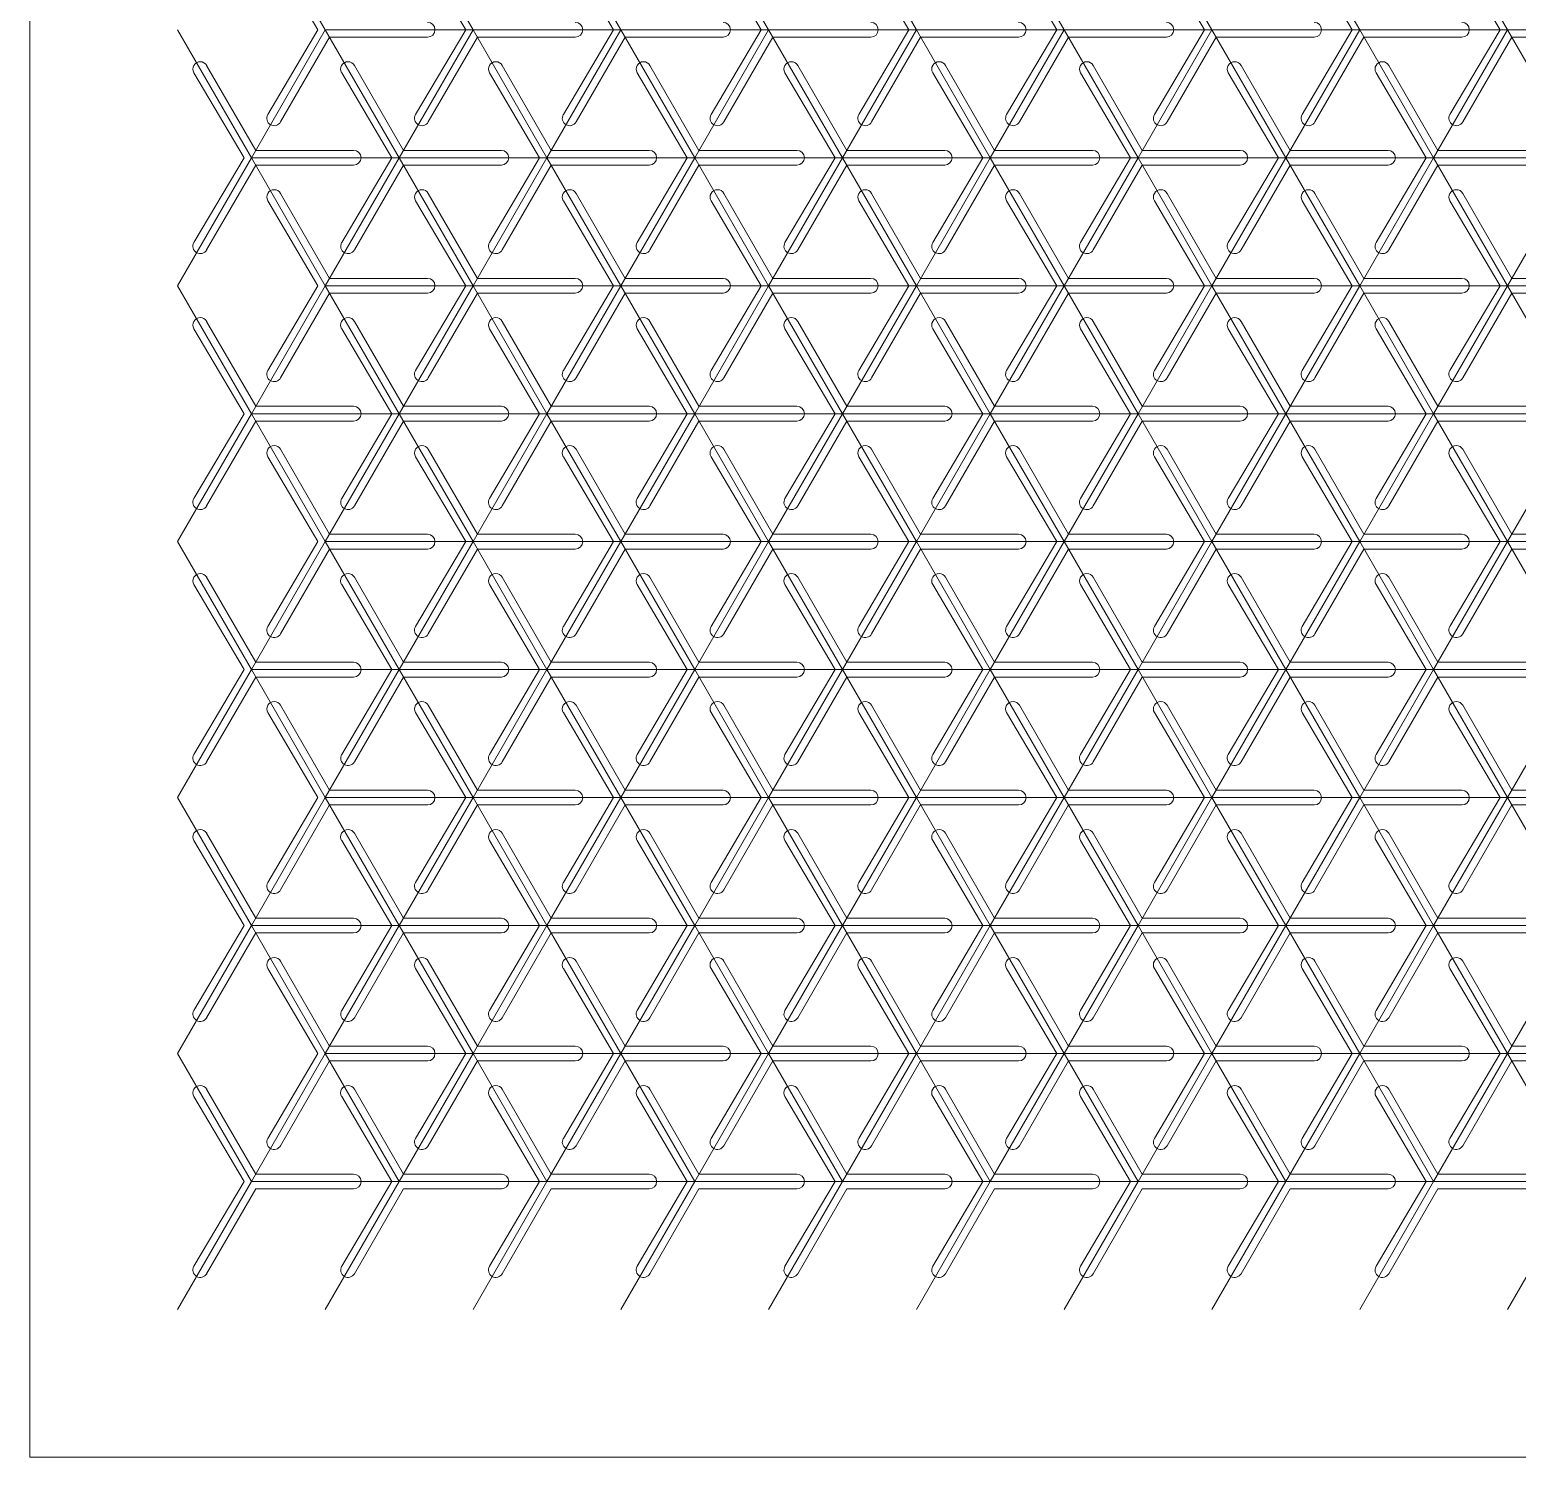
# Model space of a CAD drawing. Header units: metres. Extents: x 0 to 205, y 0 to 185.
# Drawn here: x 0 to 100.7, y 0 to 96.6 of the extents above; entities that cross this region are included whole.
import ezdxf

# ---------------------------------------------------------------- set-up
doc = ezdxf.new("R2010")
doc.units = ezdxf.units.M
doc.layers.add('TOP', color=1, linetype='Continuous', lineweight=0)

msp = doc.modelspace()

# ---------------------------------------------------------------- linework, layer by layer
at = {"layer": 'TOP'}
for p, q in [((0, 0), (0, 184.54)), ((20, 96.6), (15, 105.26)), ((30, 96.6), (25, 105.26)), ((40, 96.6), (35, 105.26)), ((50, 96.6), (45, 105.26)), ((60, 96.6), (55, 105.26)), ((70, 96.6), (65, 105.26)), ((80, 96.6), (75, 105.26)), ((90, 96.6), (85, 105.26)), ((100, 96.6), (95, 105.26)), ((16.11, 102.35), (19.5, 96.6)), ((26.11, 102.35), (29.5, 96.6)), ((36.11, 102.35), (39.5, 96.6)), ((46.11, 102.35), (49.5, 96.6)), ((56.11, 102.35), (59.5, 96.6)), ((66.11, 102.35), (69.5, 96.6)), ((76.11, 102.35), (79.5, 96.6)), ((86.11, 102.35), (89.5, 96.6)), ((96.11, 102.35), (99.5, 96.6)), ((15, 87.94), (10, 96.6)), ((20, 96.6), (15, 87.94)), ((19.5, 96.6), (16.11, 90.86)), ((16.97, 90.36), (20.29, 96.1)), ((25, 87.94), (20, 96.6)), ((20, 96.6), (30, 96.6)), ((20.29, 96.1), (26.92, 96.1)), ((30, 96.6), (25, 87.94)), ((29.5, 96.6), (26.11, 90.86)), ((26.97, 90.36), (30.29, 96.1)), ((35, 87.94), (30, 96.6)), ((30, 96.6), (40, 96.6)), ((30.29, 96.1), (36.92, 96.1)), ((40, 96.6), (35, 87.94)), ((39.5, 96.6), (36.11, 90.86)), ((36.97, 90.36), (40.29, 96.1)), ((45, 87.94), (40, 96.6)), ((40, 96.6), (50, 96.6)), ((40.29, 96.1), (46.92, 96.1)), ((50, 96.6), (45, 87.94)), ((49.5, 96.6), (46.11, 90.86)), ((46.97, 90.36), (50.29, 96.1)), ((55, 87.94), (50, 96.6)), ((50, 96.6), (60, 96.6)), ((50.29, 96.1), (56.92, 96.1)), ((60, 96.6), (55, 87.94)), ((59.5, 96.6), (56.11, 90.86)), ((56.97, 90.36), (60.29, 96.1)), ((65, 87.94), (60, 96.6)), ((60, 96.6), (70, 96.6)), ((60.29, 96.1), (66.92, 96.1)), ((70, 96.6), (65, 87.94)), ((69.5, 96.6), (66.11, 90.86)), ((66.97, 90.36), (70.29, 96.1)), ((75, 87.94), (70, 96.6)), ((70, 96.6), (80, 96.6)), ((70.29, 96.1), (76.92, 96.1)), ((80, 96.6), (75, 87.94)), ((79.5, 96.6), (76.11, 90.86)), ((76.97, 90.36), (80.29, 96.1)), ((85, 87.94), (80, 96.6)), ((80, 96.6), (90, 96.6)), ((80.29, 96.1), (86.92, 96.1)), ((90, 96.6), (85, 87.94)), ((89.5, 96.6), (86.11, 90.86)), ((86.97, 90.36), (90.29, 96.1)), ((95, 87.94), (90, 96.6)), ((90, 96.6), (100, 96.6)), ((90.29, 96.1), (96.92, 96.1)), ((100, 96.6), (95, 87.94)), ((99.5, 96.6), (96.11, 90.86)), ((96.97, 90.36), (100.29, 96.1)), ((105, 87.94), (100, 96.6)), ((100, 96.6), (110, 96.6)), ((100.29, 96.1), (106.92, 96.1)), ((11.11, 93.69), (14.5, 87.94)), ((15.29, 88.44), (11.97, 94.19)), ((21.11, 93.69), (24.5, 87.94)), ((25.29, 88.44), (21.97, 94.19)), ((31.11, 93.69), (34.5, 87.94)), ((35.29, 88.44), (31.97, 94.19)), ((41.11, 93.69), (44.5, 87.94)), ((45.29, 88.44), (41.97, 94.19)), ((51.11, 93.69), (54.5, 87.94)), ((55.29, 88.44), (51.97, 94.19)), ((61.11, 93.69), (64.5, 87.94)), ((65.29, 88.44), (61.97, 94.19)), ((71.11, 93.69), (74.5, 87.94)), ((75.29, 88.44), (71.97, 94.19)), ((81.11, 93.69), (84.5, 87.94)), ((85.29, 88.44), (81.97, 94.19)), ((91.11, 93.69), (94.5, 87.94)), ((95.29, 88.44), (91.97, 94.19)), ((15, 87.94), (10, 79.28)), ((14.5, 87.94), (11.11, 82.2)), ((20, 79.28), (15, 87.94)), ((15, 87.94), (25, 87.94)), ((21.92, 88.44), (15.29, 88.44)), ((25, 87.94), (20, 79.28)), ((24.5, 87.94), (21.11, 82.2)), ((30, 79.28), (25, 87.94)), ((25, 87.94), (35, 87.94)), ((31.92, 88.44), (25.29, 88.44)), ((35, 87.94), (30, 79.28)), ((34.5, 87.94), (31.11, 82.2)), ((40, 79.28), (35, 87.94)), ((35, 87.94), (45, 87.94)), ((41.92, 88.44), (35.29, 88.44)), ((45, 87.94), (40, 79.28)), ((44.5, 87.94), (41.11, 82.2)), ((50, 79.28), (45, 87.94)), ((45, 87.94), (55, 87.94)), ((51.92, 88.44), (45.29, 88.44)), ((55, 87.94), (50, 79.28)), ((54.5, 87.94), (51.11, 82.2)), ((60, 79.28), (55, 87.94)), ((55, 87.94), (65, 87.94)), ((61.92, 88.44), (55.29, 88.44)), ((65, 87.94), (60, 79.28)), ((64.5, 87.94), (61.11, 82.2)), ((70, 79.28), (65, 87.94)), ((65, 87.94), (75, 87.94)), ((71.92, 88.44), (65.29, 88.44)), ((75, 87.94), (70, 79.28)), ((74.5, 87.94), (71.11, 82.2)), ((80, 79.28), (75, 87.94)), ((75, 87.94), (85, 87.94)), ((81.92, 88.44), (75.29, 88.44)), ((85, 87.94), (80, 79.28)), ((84.5, 87.94), (81.11, 82.2)), ((90, 79.28), (85, 87.94)), ((85, 87.94), (95, 87.94)), ((91.92, 88.44), (85.29, 88.44)), ((95, 87.94), (90, 79.28)), ((94.5, 87.94), (91.11, 82.2)), ((100, 79.28), (95, 87.94)), ((95, 87.94), (105, 87.94)), ((101.92, 88.44), (95.29, 88.44)), ((105, 87.94), (100, 79.28)), ((11.97, 81.7), (15.29, 87.44)), ((15.29, 87.44), (21.92, 87.44)), ((21.97, 81.7), (25.29, 87.44)), ((25.29, 87.44), (31.92, 87.44)), ((31.97, 81.7), (35.29, 87.44)), ((35.29, 87.44), (41.92, 87.44)), ((41.97, 81.7), (45.29, 87.44)), ((45.29, 87.44), (51.92, 87.44)), ((51.97, 81.7), (55.29, 87.44)), ((55.29, 87.44), (61.92, 87.44)), ((61.97, 81.7), (65.29, 87.44)), ((65.29, 87.44), (71.92, 87.44)), ((71.97, 81.7), (75.29, 87.44)), ((75.29, 87.44), (81.92, 87.44)), ((81.97, 81.7), (85.29, 87.44)), ((85.29, 87.44), (91.92, 87.44)), ((91.97, 81.7), (95.29, 87.44)), ((95.29, 87.44), (101.92, 87.44)), ((16.11, 85.03), (19.5, 79.28)), ((20.29, 79.78), (16.97, 85.53)), ((26.11, 85.03), (29.5, 79.28)), ((30.29, 79.78), (26.97, 85.53)), ((36.11, 85.03), (39.5, 79.28)), ((40.29, 79.78), (36.97, 85.53)), ((46.11, 85.03), (49.5, 79.28)), ((50.29, 79.78), (46.97, 85.53)), ((56.11, 85.03), (59.5, 79.28)), ((60.29, 79.78), (56.97, 85.53)), ((66.11, 85.03), (69.5, 79.28)), ((70.29, 79.78), (66.97, 85.53)), ((76.11, 85.03), (79.5, 79.28)), ((80.29, 79.78), (76.97, 85.53)), ((86.11, 85.03), (89.5, 79.28)), ((90.29, 79.78), (86.97, 85.53)), ((96.11, 85.03), (99.5, 79.28)), ((100.29, 79.78), (96.97, 85.53)), ((26.92, 79.78), (20.29, 79.78)), ((36.92, 79.78), (30.29, 79.78)), ((46.92, 79.78), (40.29, 79.78)), ((56.92, 79.78), (50.29, 79.78)), ((66.92, 79.78), (60.29, 79.78)), ((76.92, 79.78), (70.29, 79.78)), ((86.92, 79.78), (80.29, 79.78)), ((96.92, 79.78), (90.29, 79.78)), ((106.92, 79.78), (100.29, 79.78)), ((15, 70.62), (10, 79.28)), ((20, 79.28), (15, 70.62)), ((19.5, 79.28), (16.11, 73.54)), ((16.97, 73.04), (20.29, 78.78)), ((25, 70.62), (20, 79.28)), ((20, 79.28), (30, 79.28)), ((20.29, 78.78), (26.92, 78.78)), ((30, 79.28), (25, 70.62)), ((29.5, 79.28), (26.11, 73.54)), ((26.97, 73.04), (30.29, 78.78)), ((35, 70.62), (30, 79.28)), ((30, 79.28), (40, 79.28)), ((30.29, 78.78), (36.92, 78.78)), ((40, 79.28), (35, 70.62)), ((39.5, 79.28), (36.11, 73.54)), ((36.97, 73.04), (40.29, 78.78)), ((45, 70.62), (40, 79.28)), ((40, 79.28), (50, 79.28)), ((40.29, 78.78), (46.92, 78.78)), ((50, 79.28), (45, 70.62)), ((49.5, 79.28), (46.11, 73.54)), ((46.97, 73.04), (50.29, 78.78)), ((55, 70.62), (50, 79.28)), ((50, 79.28), (60, 79.28)), ((50.29, 78.78), (56.92, 78.78)), ((60, 79.28), (55, 70.62)), ((59.5, 79.28), (56.11, 73.54)), ((56.97, 73.04), (60.29, 78.78)), ((65, 70.62), (60, 79.28)), ((60, 79.28), (70, 79.28)), ((60.29, 78.78), (66.92, 78.78)), ((70, 79.28), (65, 70.62)), ((69.5, 79.28), (66.11, 73.54)), ((66.97, 73.04), (70.29, 78.78)), ((75, 70.62), (70, 79.28)), ((70, 79.28), (80, 79.28)), ((70.29, 78.78), (76.92, 78.78)), ((80, 79.28), (75, 70.62)), ((79.5, 79.28), (76.11, 73.54)), ((76.97, 73.04), (80.29, 78.78)), ((85, 70.62), (80, 79.28)), ((80, 79.28), (90, 79.28)), ((80.29, 78.78), (86.92, 78.78)), ((90, 79.28), (85, 70.62)), ((89.5, 79.28), (86.11, 73.54)), ((86.97, 73.04), (90.29, 78.78)), ((95, 70.62), (90, 79.28)), ((90, 79.28), (100, 79.28)), ((90.29, 78.78), (96.92, 78.78)), ((100, 79.28), (95, 70.62)), ((99.5, 79.28), (96.11, 73.54)), ((96.97, 73.04), (100.29, 78.78)), ((105, 70.62), (100, 79.28)), ((100, 79.28), (110, 79.28)), ((100.29, 78.78), (106.92, 78.78)), ((15.29, 71.12), (11.97, 76.87)), ((25.29, 71.12), (21.97, 76.87)), ((35.29, 71.12), (31.97, 76.87)), ((45.29, 71.12), (41.97, 76.87)), ((55.29, 71.12), (51.97, 76.87)), ((65.29, 71.12), (61.97, 76.87)), ((75.29, 71.12), (71.97, 76.87)), ((85.29, 71.12), (81.97, 76.87)), ((95.29, 71.12), (91.97, 76.87)), ((11.11, 76.37), (14.5, 70.62)), ((21.11, 76.37), (24.5, 70.62)), ((31.11, 76.37), (34.5, 70.62)), ((41.11, 76.37), (44.5, 70.62)), ((51.11, 76.37), (54.5, 70.62)), ((61.11, 76.37), (64.5, 70.62)), ((71.11, 76.37), (74.5, 70.62)), ((81.11, 76.37), (84.5, 70.62)), ((91.11, 76.37), (94.5, 70.62)), ((15, 70.62), (10, 61.96)), ((14.5, 70.62), (11.11, 64.88)), ((20, 61.96), (15, 70.62)), ((15, 70.62), (25, 70.62)), ((21.92, 71.12), (15.29, 71.12)), ((25, 70.62), (20, 61.96)), ((24.5, 70.62), (21.11, 64.88)), ((30, 61.96), (25, 70.62)), ((25, 70.62), (35, 70.62)), ((31.92, 71.12), (25.29, 71.12)), ((35, 70.62), (30, 61.96)), ((34.5, 70.62), (31.11, 64.88)), ((40, 61.96), (35, 70.62)), ((35, 70.62), (45, 70.62)), ((41.92, 71.12), (35.29, 71.12)), ((45, 70.62), (40, 61.96)), ((44.5, 70.62), (41.11, 64.88)), ((50, 61.96), (45, 70.62)), ((45, 70.62), (55, 70.62)), ((51.92, 71.12), (45.29, 71.12)), ((55, 70.62), (50, 61.96)), ((54.5, 70.62), (51.11, 64.88)), ((60, 61.96), (55, 70.62)), ((55, 70.62), (65, 70.62)), ((61.92, 71.12), (55.29, 71.12)), ((65, 70.62), (60, 61.96)), ((64.5, 70.62), (61.11, 64.88)), ((70, 61.96), (65, 70.62)), ((65, 70.62), (75, 70.62)), ((71.92, 71.12), (65.29, 71.12)), ((75, 70.62), (70, 61.96)), ((74.5, 70.62), (71.11, 64.88)), ((80, 61.96), (75, 70.62)), ((75, 70.62), (85, 70.62)), ((81.92, 71.12), (75.29, 71.12)), ((85, 70.62), (80, 61.96)), ((84.5, 70.62), (81.11, 64.88)), ((90, 61.96), (85, 70.62)), ((85, 70.62), (95, 70.62)), ((91.92, 71.12), (85.29, 71.12)), ((95, 70.62), (90, 61.96)), ((94.5, 70.62), (91.11, 64.88)), ((100, 61.96), (95, 70.62)), ((95, 70.62), (105, 70.62)), ((101.92, 71.12), (95.29, 71.12)), ((105, 70.62), (100, 61.96)), ((11.97, 64.38), (15.29, 70.12)), ((15.29, 70.12), (21.92, 70.12)), ((21.97, 64.38), (25.29, 70.12)), ((25.29, 70.12), (31.92, 70.12)), ((31.97, 64.38), (35.29, 70.12)), ((35.29, 70.12), (41.92, 70.12)), ((41.97, 64.38), (45.29, 70.12)), ((45.29, 70.12), (51.92, 70.12)), ((51.97, 64.38), (55.29, 70.12)), ((55.29, 70.12), (61.92, 70.12)), ((61.97, 64.38), (65.29, 70.12)), ((65.29, 70.12), (71.92, 70.12)), ((71.97, 64.38), (75.29, 70.12)), ((75.29, 70.12), (81.92, 70.12)), ((81.97, 64.38), (85.29, 70.12)), ((85.29, 70.12), (91.92, 70.12)), ((91.97, 64.38), (95.29, 70.12)), ((95.29, 70.12), (101.92, 70.12)), ((16.11, 67.71), (19.5, 61.96)), ((20.29, 62.46), (16.97, 68.21)), ((26.11, 67.71), (29.5, 61.96)), ((30.29, 62.46), (26.97, 68.21)), ((36.11, 67.71), (39.5, 61.96)), ((40.29, 62.46), (36.97, 68.21)), ((46.11, 67.71), (49.5, 61.96)), ((50.29, 62.46), (46.97, 68.21)), ((56.11, 67.71), (59.5, 61.96)), ((60.29, 62.46), (56.97, 68.21)), ((66.11, 67.71), (69.5, 61.96)), ((70.29, 62.46), (66.97, 68.21)), ((76.11, 67.71), (79.5, 61.96)), ((80.29, 62.46), (76.97, 68.21)), ((86.11, 67.71), (89.5, 61.96)), ((90.29, 62.46), (86.97, 68.21)), ((96.11, 67.71), (99.5, 61.96)), ((100.29, 62.46), (96.97, 68.21)), ((26.92, 62.46), (20.29, 62.46)), ((36.92, 62.46), (30.29, 62.46)), ((46.92, 62.46), (40.29, 62.46)), ((56.92, 62.46), (50.29, 62.46)), ((66.92, 62.46), (60.29, 62.46)), ((76.92, 62.46), (70.29, 62.46)), ((86.92, 62.46), (80.29, 62.46)), ((96.92, 62.46), (90.29, 62.46)), ((106.92, 62.46), (100.29, 62.46)), ((15, 53.3), (10, 61.96)), ((20, 61.96), (15, 53.3)), ((19.5, 61.96), (16.11, 56.22)), ((16.97, 55.72), (20.29, 61.46)), ((25, 53.3), (20, 61.96)), ((20, 61.96), (30, 61.96)), ((20.29, 61.46), (26.92, 61.46)), ((30, 61.96), (25, 53.3)), ((29.5, 61.96), (26.11, 56.22)), ((26.97, 55.72), (30.29, 61.46)), ((35, 53.3), (30, 61.96)), ((30, 61.96), (40, 61.96)), ((30.29, 61.46), (36.92, 61.46)), ((40, 61.96), (35, 53.3)), ((39.5, 61.96), (36.11, 56.22)), ((36.97, 55.72), (40.29, 61.46)), ((45, 53.3), (40, 61.96)), ((40, 61.96), (50, 61.96)), ((40.29, 61.46), (46.92, 61.46)), ((50, 61.96), (45, 53.3)), ((49.5, 61.96), (46.11, 56.22)), ((46.97, 55.72), (50.29, 61.46)), ((55, 53.3), (50, 61.96)), ((50, 61.96), (60, 61.96)), ((50.29, 61.46), (56.92, 61.46)), ((60, 61.96), (55, 53.3)), ((59.5, 61.96), (56.11, 56.22)), ((56.97, 55.72), (60.29, 61.46)), ((65, 53.3), (60, 61.96)), ((60, 61.96), (70, 61.96)), ((60.29, 61.46), (66.92, 61.46)), ((70, 61.96), (65, 53.3)), ((69.5, 61.96), (66.11, 56.22)), ((66.97, 55.72), (70.29, 61.46)), ((75, 53.3), (70, 61.96)), ((70, 61.96), (80, 61.96)), ((70.29, 61.46), (76.92, 61.46)), ((80, 61.96), (75, 53.3)), ((79.5, 61.96), (76.11, 56.22)), ((76.97, 55.72), (80.29, 61.46)), ((85, 53.3), (80, 61.96)), ((80, 61.96), (90, 61.96)), ((80.29, 61.46), (86.92, 61.46)), ((90, 61.96), (85, 53.3)), ((89.5, 61.96), (86.11, 56.22)), ((86.97, 55.72), (90.29, 61.46)), ((95, 53.3), (90, 61.96)), ((90, 61.96), (100, 61.96)), ((90.29, 61.46), (96.92, 61.46)), ((100, 61.96), (95, 53.3)), ((99.5, 61.96), (96.11, 56.22)), ((96.97, 55.72), (100.29, 61.46)), ((105, 53.3), (100, 61.96)), ((100, 61.96), (110, 61.96)), ((100.29, 61.46), (106.92, 61.46)), ((15.29, 53.8), (11.97, 59.55)), ((25.29, 53.8), (21.97, 59.55)), ((35.29, 53.8), (31.97, 59.55)), ((45.29, 53.8), (41.97, 59.55)), ((55.29, 53.8), (51.97, 59.55)), ((65.29, 53.8), (61.97, 59.55)), ((75.29, 53.8), (71.97, 59.55)), ((85.29, 53.8), (81.97, 59.55)), ((95.29, 53.8), (91.97, 59.55)), ((11.11, 59.05), (14.5, 53.3)), ((21.11, 59.05), (24.5, 53.3)), ((31.11, 59.05), (34.5, 53.3)), ((41.11, 59.05), (44.5, 53.3)), ((51.11, 59.05), (54.5, 53.3)), ((61.11, 59.05), (64.5, 53.3)), ((71.11, 59.05), (74.5, 53.3)), ((81.11, 59.05), (84.5, 53.3)), ((91.11, 59.05), (94.5, 53.3)), ((21.92, 53.8), (15.29, 53.8)), ((31.92, 53.8), (25.29, 53.8)), ((41.92, 53.8), (35.29, 53.8)), ((51.92, 53.8), (45.29, 53.8)), ((61.92, 53.8), (55.29, 53.8)), ((71.92, 53.8), (65.29, 53.8)), ((81.92, 53.8), (75.29, 53.8)), ((91.92, 53.8), (85.29, 53.8)), ((101.92, 53.8), (95.29, 53.8)), ((15, 53.3), (10, 44.64)), ((14.5, 53.3), (11.11, 47.56)), ((11.97, 47.06), (15.29, 52.8)), ((20, 44.64), (15, 53.3)), ((15, 53.3), (25, 53.3)), ((15.29, 52.8), (21.92, 52.8)), ((25, 53.3), (20, 44.64)), ((24.5, 53.3), (21.11, 47.56)), ((21.97, 47.06), (25.29, 52.8)), ((30, 44.64), (25, 53.3)), ((25, 53.3), (35, 53.3)), ((25.29, 52.8), (31.92, 52.8)), ((35, 53.3), (30, 44.64)), ((34.5, 53.3), (31.11, 47.56)), ((31.97, 47.06), (35.29, 52.8)), ((40, 44.64), (35, 53.3)), ((35, 53.3), (45, 53.3)), ((35.29, 52.8), (41.92, 52.8)), ((45, 53.3), (40, 44.64)), ((44.5, 53.3), (41.11, 47.56)), ((41.97, 47.06), (45.29, 52.8)), ((50, 44.64), (45, 53.3)), ((45, 53.3), (55, 53.3)), ((45.29, 52.8), (51.92, 52.8)), ((55, 53.3), (50, 44.64)), ((54.5, 53.3), (51.11, 47.56)), ((51.97, 47.06), (55.29, 52.8)), ((60, 44.64), (55, 53.3)), ((55, 53.3), (65, 53.3)), ((55.29, 52.8), (61.92, 52.8)), ((65, 53.3), (60, 44.64)), ((64.5, 53.3), (61.11, 47.56)), ((61.97, 47.06), (65.29, 52.8)), ((70, 44.64), (65, 53.3)), ((65, 53.3), (75, 53.3)), ((65.29, 52.8), (71.92, 52.8)), ((75, 53.3), (70, 44.64)), ((74.5, 53.3), (71.11, 47.56)), ((71.97, 47.06), (75.29, 52.8)), ((80, 44.64), (75, 53.3)), ((75, 53.3), (85, 53.3)), ((75.29, 52.8), (81.92, 52.8)), ((85, 53.3), (80, 44.64)), ((84.5, 53.3), (81.11, 47.56)), ((81.97, 47.06), (85.29, 52.8)), ((90, 44.64), (85, 53.3)), ((85, 53.3), (95, 53.3)), ((85.29, 52.8), (91.92, 52.8)), ((95, 53.3), (90, 44.64)), ((94.5, 53.3), (91.11, 47.56)), ((91.97, 47.06), (95.29, 52.8)), ((100, 44.64), (95, 53.3)), ((95, 53.3), (105, 53.3)), ((95.29, 52.8), (101.92, 52.8)), ((105, 53.3), (100, 44.64)), ((16.11, 50.39), (19.5, 44.64)), ((20.29, 45.14), (16.97, 50.89)), ((26.11, 50.39), (29.5, 44.64)), ((30.29, 45.14), (26.97, 50.89)), ((36.11, 50.39), (39.5, 44.64)), ((40.29, 45.14), (36.97, 50.89)), ((46.11, 50.39), (49.5, 44.64)), ((50.29, 45.14), (46.97, 50.89)), ((56.11, 50.39), (59.5, 44.64)), ((60.29, 45.14), (56.97, 50.89)), ((66.11, 50.39), (69.5, 44.64)), ((70.29, 45.14), (66.97, 50.89)), ((76.11, 50.39), (79.5, 44.64)), ((80.29, 45.14), (76.97, 50.89)), ((86.11, 50.39), (89.5, 44.64)), ((90.29, 45.14), (86.97, 50.89)), ((96.11, 50.39), (99.5, 44.64)), ((100.29, 45.14), (96.97, 50.89)), ((15, 35.98), (10, 44.64)), ((20, 44.64), (15, 35.98)), ((19.5, 44.64), (16.11, 38.9)), ((25, 35.98), (20, 44.64)), ((20, 44.64), (30, 44.64)), ((26.92, 45.14), (20.29, 45.14)), ((30, 44.64), (25, 35.98)), ((29.5, 44.64), (26.11, 38.9)), ((35, 35.98), (30, 44.64)), ((30, 44.64), (40, 44.64)), ((36.92, 45.14), (30.29, 45.14)), ((40, 44.64), (35, 35.98)), ((39.5, 44.64), (36.11, 38.9)), ((45, 35.98), (40, 44.64)), ((40, 44.64), (50, 44.64)), ((46.92, 45.14), (40.29, 45.14)), ((50, 44.64), (45, 35.98)), ((49.5, 44.64), (46.11, 38.9)), ((55, 35.98), (50, 44.64)), ((50, 44.64), (60, 44.64)), ((56.92, 45.14), (50.29, 45.14)), ((60, 44.64), (55, 35.98)), ((59.5, 44.64), (56.11, 38.9)), ((65, 35.98), (60, 44.64)), ((60, 44.64), (70, 44.64)), ((66.92, 45.14), (60.29, 45.14)), ((70, 44.64), (65, 35.98)), ((69.5, 44.64), (66.11, 38.9)), ((75, 35.98), (70, 44.64)), ((70, 44.64), (80, 44.64)), ((76.92, 45.14), (70.29, 45.14)), ((80, 44.64), (75, 35.98)), ((79.5, 44.64), (76.11, 38.9)), ((85, 35.98), (80, 44.64)), ((80, 44.64), (90, 44.64)), ((86.92, 45.14), (80.29, 45.14)), ((90, 44.64), (85, 35.98)), ((89.5, 44.64), (86.11, 38.9)), ((95, 35.98), (90, 44.64)), ((90, 44.64), (100, 44.64)), ((96.92, 45.14), (90.29, 45.14)), ((100, 44.64), (95, 35.98)), ((99.5, 44.64), (96.11, 38.9)), ((105, 35.98), (100, 44.64)), ((100, 44.64), (110, 44.64)), ((106.92, 45.14), (100.29, 45.14)), ((16.97, 38.4), (20.29, 44.14)), ((20.29, 44.14), (26.92, 44.14)), ((26.97, 38.4), (30.29, 44.14)), ((30.29, 44.14), (36.92, 44.14)), ((36.97, 38.4), (40.29, 44.14)), ((40.29, 44.14), (46.92, 44.14)), ((46.97, 38.4), (50.29, 44.14)), ((50.29, 44.14), (56.92, 44.14)), ((56.97, 38.4), (60.29, 44.14)), ((60.29, 44.14), (66.92, 44.14)), ((66.97, 38.4), (70.29, 44.14)), ((70.29, 44.14), (76.92, 44.14)), ((76.97, 38.4), (80.29, 44.14)), ((80.29, 44.14), (86.92, 44.14)), ((86.97, 38.4), (90.29, 44.14)), ((90.29, 44.14), (96.92, 44.14)), ((96.97, 38.4), (100.29, 44.14)), ((100.29, 44.14), (106.92, 44.14)), ((11.11, 41.73), (14.5, 35.98)), ((15.29, 36.48), (11.97, 42.23)), ((21.11, 41.73), (24.5, 35.98)), ((25.29, 36.48), (21.97, 42.23)), ((31.11, 41.73), (34.5, 35.98)), ((35.29, 36.48), (31.97, 42.23)), ((41.11, 41.73), (44.5, 35.98)), ((45.29, 36.48), (41.97, 42.23)), ((51.11, 41.73), (54.5, 35.98)), ((55.29, 36.48), (51.97, 42.23)), ((61.11, 41.73), (64.5, 35.98)), ((65.29, 36.48), (61.97, 42.23)), ((71.11, 41.73), (74.5, 35.98)), ((75.29, 36.48), (71.97, 42.23)), ((81.11, 41.73), (84.5, 35.98)), ((85.29, 36.48), (81.97, 42.23)), ((91.11, 41.73), (94.5, 35.98)), ((95.29, 36.48), (91.97, 42.23)), ((21.92, 36.48), (15.29, 36.48)), ((31.92, 36.48), (25.29, 36.48)), ((41.92, 36.48), (35.29, 36.48)), ((51.92, 36.48), (45.29, 36.48)), ((61.92, 36.48), (55.29, 36.48)), ((71.92, 36.48), (65.29, 36.48)), ((81.92, 36.48), (75.29, 36.48)), ((91.92, 36.48), (85.29, 36.48)), ((101.92, 36.48), (95.29, 36.48)), ((15, 35.98), (10, 27.32)), ((14.5, 35.98), (11.11, 30.24)), ((11.97, 29.74), (15.29, 35.48)), ((20, 27.32), (15, 35.98)), ((15, 35.98), (25, 35.98)), ((15.29, 35.48), (21.92, 35.48)), ((25, 35.98), (20, 27.32)), ((24.5, 35.98), (21.11, 30.24)), ((21.97, 29.74), (25.29, 35.48)), ((30, 27.32), (25, 35.98)), ((25, 35.98), (35, 35.98)), ((25.29, 35.48), (31.92, 35.48)), ((35, 35.98), (30, 27.32)), ((34.5, 35.98), (31.11, 30.24)), ((31.97, 29.74), (35.29, 35.48)), ((40, 27.32), (35, 35.98)), ((35, 35.98), (45, 35.98)), ((35.29, 35.48), (41.92, 35.48)), ((45, 35.98), (40, 27.32)), ((44.5, 35.98), (41.11, 30.24)), ((41.97, 29.74), (45.29, 35.48)), ((50, 27.32), (45, 35.98)), ((45, 35.98), (55, 35.98)), ((45.29, 35.48), (51.92, 35.48)), ((55, 35.98), (50, 27.32)), ((54.5, 35.98), (51.11, 30.24)), ((51.97, 29.74), (55.29, 35.48)), ((60, 27.32), (55, 35.98)), ((55, 35.98), (65, 35.98)), ((55.29, 35.48), (61.92, 35.48)), ((65, 35.98), (60, 27.32)), ((64.5, 35.98), (61.11, 30.24)), ((61.97, 29.74), (65.29, 35.48)), ((70, 27.32), (65, 35.98)), ((65, 35.98), (75, 35.98)), ((65.29, 35.48), (71.92, 35.48)), ((75, 35.98), (70, 27.32)), ((74.5, 35.98), (71.11, 30.24)), ((71.97, 29.74), (75.29, 35.48)), ((80, 27.32), (75, 35.98)), ((75, 35.98), (85, 35.98)), ((75.29, 35.48), (81.92, 35.48)), ((85, 35.98), (80, 27.32)), ((84.5, 35.98), (81.11, 30.24)), ((81.97, 29.74), (85.29, 35.48)), ((90, 27.32), (85, 35.98)), ((85, 35.98), (95, 35.98)), ((85.29, 35.48), (91.92, 35.48)), ((95, 35.98), (90, 27.32)), ((94.5, 35.98), (91.11, 30.24)), ((91.97, 29.74), (95.29, 35.48)), ((100, 27.32), (95, 35.98)), ((95, 35.98), (105, 35.98)), ((95.29, 35.48), (101.92, 35.48)), ((105, 35.98), (100, 27.32)), ((20.29, 27.82), (16.97, 33.57)), ((30.29, 27.82), (26.97, 33.57)), ((40.29, 27.82), (36.97, 33.57)), ((50.29, 27.82), (46.97, 33.57)), ((60.29, 27.82), (56.97, 33.57)), ((70.29, 27.82), (66.97, 33.57)), ((80.29, 27.82), (76.97, 33.57)), ((90.29, 27.82), (86.97, 33.57)), ((100.29, 27.82), (96.97, 33.57)), ((16.11, 33.07), (19.5, 27.32)), ((26.11, 33.07), (29.5, 27.32)), ((36.11, 33.07), (39.5, 27.32)), ((46.11, 33.07), (49.5, 27.32)), ((56.11, 33.07), (59.5, 27.32)), ((66.11, 33.07), (69.5, 27.32)), ((76.11, 33.07), (79.5, 27.32)), ((86.11, 33.07), (89.5, 27.32)), ((96.11, 33.07), (99.5, 27.32)), ((15, 18.66), (10, 27.32)), ((20, 27.32), (15, 18.66)), ((19.5, 27.32), (16.11, 21.58)), ((25, 18.66), (20, 27.32)), ((20, 27.32), (30, 27.32)), ((26.92, 27.82), (20.29, 27.82)), ((30, 27.32), (25, 18.66)), ((29.5, 27.32), (26.11, 21.58)), ((35, 18.66), (30, 27.32)), ((30, 27.32), (40, 27.32)), ((36.92, 27.82), (30.29, 27.82)), ((40, 27.32), (35, 18.66)), ((39.5, 27.32), (36.11, 21.58)), ((45, 18.66), (40, 27.32)), ((40, 27.32), (50, 27.32)), ((46.92, 27.82), (40.29, 27.82)), ((50, 27.32), (45, 18.66)), ((49.5, 27.32), (46.11, 21.58)), ((55, 18.66), (50, 27.32)), ((50, 27.32), (60, 27.32)), ((56.92, 27.82), (50.29, 27.82)), ((60, 27.32), (55, 18.66)), ((59.5, 27.32), (56.11, 21.58)), ((65, 18.66), (60, 27.32)), ((60, 27.32), (70, 27.32)), ((66.92, 27.82), (60.29, 27.82)), ((70, 27.32), (65, 18.66)), ((69.5, 27.32), (66.11, 21.58)), ((75, 18.66), (70, 27.32)), ((70, 27.32), (80, 27.32)), ((76.92, 27.82), (70.29, 27.82)), ((80, 27.32), (75, 18.66)), ((79.5, 27.32), (76.11, 21.58)), ((85, 18.66), (80, 27.32)), ((80, 27.32), (90, 27.32)), ((86.92, 27.82), (80.29, 27.82)), ((90, 27.32), (85, 18.66)), ((89.5, 27.32), (86.11, 21.58)), ((95, 18.66), (90, 27.32)), ((90, 27.32), (100, 27.32)), ((96.92, 27.82), (90.29, 27.82)), ((100, 27.32), (95, 18.66)), ((99.5, 27.32), (96.11, 21.58)), ((105, 18.66), (100, 27.32)), ((100, 27.32), (110, 27.32)), ((106.92, 27.82), (100.29, 27.82)), ((16.97, 21.08), (20.29, 26.82)), ((20.29, 26.82), (26.92, 26.82)), ((26.97, 21.08), (30.29, 26.82)), ((30.29, 26.82), (36.92, 26.82)), ((36.97, 21.08), (40.29, 26.82)), ((40.29, 26.82), (46.92, 26.82)), ((46.97, 21.08), (50.29, 26.82)), ((50.29, 26.82), (56.92, 26.82)), ((56.97, 21.08), (60.29, 26.82)), ((60.29, 26.82), (66.92, 26.82)), ((66.97, 21.08), (70.29, 26.82)), ((70.29, 26.82), (76.92, 26.82)), ((76.97, 21.08), (80.29, 26.82)), ((80.29, 26.82), (86.92, 26.82)), ((86.97, 21.08), (90.29, 26.82)), ((90.29, 26.82), (96.92, 26.82)), ((96.97, 21.08), (100.29, 26.82)), ((100.29, 26.82), (106.92, 26.82)), ((11.11, 24.41), (14.5, 18.66)), ((15.29, 19.16), (11.97, 24.91)), ((21.11, 24.41), (24.5, 18.66)), ((25.29, 19.16), (21.97, 24.91)), ((31.11, 24.41), (34.5, 18.66)), ((35.29, 19.16), (31.97, 24.91)), ((41.11, 24.41), (44.5, 18.66)), ((45.29, 19.16), (41.97, 24.91)), ((51.11, 24.41), (54.5, 18.66)), ((55.29, 19.16), (51.97, 24.91)), ((61.11, 24.41), (64.5, 18.66)), ((65.29, 19.16), (61.97, 24.91)), ((71.11, 24.41), (74.5, 18.66)), ((75.29, 19.16), (71.97, 24.91)), ((81.11, 24.41), (84.5, 18.66)), ((85.29, 19.16), (81.97, 24.91)), ((91.11, 24.41), (94.5, 18.66)), ((95.29, 19.16), (91.97, 24.91)), ((21.92, 19.16), (15.29, 19.16)), ((31.92, 19.16), (25.29, 19.16)), ((41.92, 19.16), (35.29, 19.16)), ((51.92, 19.16), (45.29, 19.16)), ((61.92, 19.16), (55.29, 19.16)), ((71.92, 19.16), (65.29, 19.16)), ((81.92, 19.16), (75.29, 19.16)), ((91.92, 19.16), (85.29, 19.16)), ((101.92, 19.16), (95.29, 19.16)), ((15, 18.66), (10, 10)), ((14.5, 18.66), (11.11, 12.92)), ((11.97, 12.42), (15.29, 18.16)), ((15, 18.66), (25, 18.66)), ((15.29, 18.16), (21.92, 18.16)), ((25, 18.66), (20, 10)), ((24.5, 18.66), (21.11, 12.92)), ((21.97, 12.42), (25.29, 18.16)), ((25, 18.66), (35, 18.66)), ((25.29, 18.16), (31.92, 18.16)), ((35, 18.66), (30, 10)), ((34.5, 18.66), (31.11, 12.92)), ((31.97, 12.42), (35.29, 18.16)), ((35, 18.66), (45, 18.66)), ((35.29, 18.16), (41.92, 18.16)), ((45, 18.66), (40, 10)), ((44.5, 18.66), (41.11, 12.92)), ((41.97, 12.42), (45.29, 18.16)), ((45, 18.66), (55, 18.66)), ((45.29, 18.16), (51.92, 18.16)), ((55, 18.66), (50, 10)), ((54.5, 18.66), (51.11, 12.92)), ((51.97, 12.42), (55.29, 18.16)), ((55, 18.66), (65, 18.66)), ((55.29, 18.16), (61.92, 18.16)), ((65, 18.66), (60, 10)), ((64.5, 18.66), (61.11, 12.92)), ((61.97, 12.42), (65.29, 18.16)), ((65, 18.66), (75, 18.66)), ((65.29, 18.16), (71.92, 18.16)), ((75, 18.66), (70, 10)), ((74.5, 18.66), (71.11, 12.92)), ((71.97, 12.42), (75.29, 18.16)), ((75, 18.66), (85, 18.66)), ((75.29, 18.16), (81.92, 18.16)), ((85, 18.66), (80, 10)), ((84.5, 18.66), (81.11, 12.92)), ((81.97, 12.42), (85.29, 18.16)), ((85, 18.66), (95, 18.66)), ((85.29, 18.16), (91.92, 18.16)), ((95, 18.66), (90, 10)), ((94.5, 18.66), (91.11, 12.92)), ((91.97, 12.42), (95.29, 18.16)), ((95, 18.66), (105, 18.66)), ((95.29, 18.16), (101.92, 18.16)), ((105, 18.66), (100, 10)), ((205, 0), (0, 0))]:
    msp.add_line(p, q, dxfattribs=at)
for centre, start, end in [((26.92, 96.6), -90, 90), ((36.92, 96.6), -90, 90), ((46.92, 96.6), -90, 90), ((56.92, 96.6), -90, 90), ((66.92, 96.6), -90, 90), ((76.92, 96.6), -90, 90), ((86.92, 96.6), -90, 90), ((96.92, 96.6), -90, 90), ((11.54, 93.94), 30, 210), ((21.54, 93.94), 30, 210), ((31.54, 93.94), 30, 210), ((41.54, 93.94), 30, 210), ((51.54, 93.94), 30, 210), ((61.54, 93.94), 30, 210), ((71.54, 93.94), 30, 210), ((81.54, 93.94), 30, 210), ((91.54, 93.94), 30, 210), ((16.54, 90.61), 150, 330), ((26.54, 90.61), 150, 330), ((36.54, 90.61), 150, 330), ((46.54, 90.61), 150, 330), ((56.54, 90.61), 150, 330), ((66.54, 90.61), 150, 330), ((76.54, 90.61), 150, 330), ((86.54, 90.61), 150, 330), ((96.54, 90.61), 150, 330), ((21.92, 87.94), -90, 90), ((31.92, 87.94), -90, 90), ((41.92, 87.94), -90, 90), ((51.92, 87.94), -90, 90), ((61.92, 87.94), -90, 90), ((71.92, 87.94), -90, 90), ((81.92, 87.94), -90, 90), ((91.92, 87.94), -90, 90), ((16.54, 85.28), 30, 210), ((26.54, 85.28), 30, 210), ((36.54, 85.28), 30, 210), ((46.54, 85.28), 30, 210), ((56.54, 85.28), 30, 210), ((66.54, 85.28), 30, 210), ((76.54, 85.28), 30, 210), ((86.54, 85.28), 30, 210), ((96.54, 85.28), 30, 210), ((11.54, 81.95), 150, 330), ((21.54, 81.95), 150, 330), ((31.54, 81.95), 150, 330), ((41.54, 81.95), 150, 330), ((51.54, 81.95), 150, 330), ((61.54, 81.95), 150, 330), ((71.54, 81.95), 150, 330), ((81.54, 81.95), 150, 330), ((91.54, 81.95), 150, 330), ((26.92, 79.28), -90, 90), ((36.92, 79.28), -90, 90), ((46.92, 79.28), -90, 90), ((56.92, 79.28), -90, 90), ((66.92, 79.28), -90, 90), ((76.92, 79.28), -90, 90), ((86.92, 79.28), -90, 90), ((96.92, 79.28), -90, 90), ((11.54, 76.62), 30, 210), ((21.54, 76.62), 30, 210), ((31.54, 76.62), 30, 210), ((41.54, 76.62), 30, 210), ((51.54, 76.62), 30, 210), ((61.54, 76.62), 30, 210), ((71.54, 76.62), 30, 210), ((81.54, 76.62), 30, 210), ((91.54, 76.62), 30, 210), ((16.54, 73.29), 150, 330), ((26.54, 73.29), 150, 330), ((36.54, 73.29), 150, 330), ((46.54, 73.29), 150, 330), ((56.54, 73.29), 150, 330), ((66.54, 73.29), 150, 330), ((76.54, 73.29), 150, 330), ((86.54, 73.29), 150, 330), ((96.54, 73.29), 150, 330), ((21.92, 70.62), -90, 90), ((31.92, 70.62), -90, 90), ((41.92, 70.62), -90, 90), ((51.92, 70.62), -90, 90), ((61.92, 70.62), -90, 90), ((71.92, 70.62), -90, 90), ((81.92, 70.62), -90, 90), ((91.92, 70.62), -90, 90), ((16.54, 67.96), 30, 210), ((26.54, 67.96), 30, 210), ((36.54, 67.96), 30, 210), ((46.54, 67.96), 30, 210), ((56.54, 67.96), 30, 210), ((66.54, 67.96), 30, 210), ((76.54, 67.96), 30, 210), ((86.54, 67.96), 30, 210), ((96.54, 67.96), 30, 210), ((11.54, 64.63), 150, 330), ((21.54, 64.63), 150, 330), ((31.54, 64.63), 150, 330), ((41.54, 64.63), 150, 330), ((51.54, 64.63), 150, 330), ((61.54, 64.63), 150, 330), ((71.54, 64.63), 150, 330), ((81.54, 64.63), 150, 330), ((91.54, 64.63), 150, 330), ((26.92, 61.96), -90, 90), ((36.92, 61.96), -90, 90), ((46.92, 61.96), -90, 90), ((56.92, 61.96), -90, 90), ((66.92, 61.96), -90, 90), ((76.92, 61.96), -90, 90), ((86.92, 61.96), -90, 90), ((96.92, 61.96), -90, 90), ((11.54, 59.3), 30, 210), ((21.54, 59.3), 30, 210), ((31.54, 59.3), 30, 210), ((41.54, 59.3), 30, 210), ((51.54, 59.3), 30, 210), ((61.54, 59.3), 30, 210), ((71.54, 59.3), 30, 210), ((81.54, 59.3), 30, 210), ((91.54, 59.3), 30, 210), ((16.54, 55.97), 150, 330), ((26.54, 55.97), 150, 330), ((36.54, 55.97), 150, 330), ((46.54, 55.97), 150, 330), ((56.54, 55.97), 150, 330), ((66.54, 55.97), 150, 330), ((76.54, 55.97), 150, 330), ((86.54, 55.97), 150, 330), ((96.54, 55.97), 150, 330), ((21.92, 53.3), -90, 90), ((31.92, 53.3), -90, 90), ((41.92, 53.3), -90, 90), ((51.92, 53.3), -90, 90), ((61.92, 53.3), -90, 90), ((71.92, 53.3), -90, 90), ((81.92, 53.3), -90, 90), ((91.92, 53.3), -90, 90), ((16.54, 50.64), 30, 210), ((26.54, 50.64), 30, 210), ((36.54, 50.64), 30, 210), ((46.54, 50.64), 30, 210), ((56.54, 50.64), 30, 210), ((66.54, 50.64), 30, 210), ((76.54, 50.64), 30, 210), ((86.54, 50.64), 30, 210), ((96.54, 50.64), 30, 210), ((11.54, 47.31), 150, 330), ((21.54, 47.31), 150, 330), ((31.54, 47.31), 150, 330), ((41.54, 47.31), 150, 330), ((51.54, 47.31), 150, 330), ((61.54, 47.31), 150, 330), ((71.54, 47.31), 150, 330), ((81.54, 47.31), 150, 330), ((91.54, 47.31), 150, 330), ((26.92, 44.64), -90, 90), ((36.92, 44.64), -90, 90), ((46.92, 44.64), -90, 90), ((56.92, 44.64), -90, 90), ((66.92, 44.64), -90, 90), ((76.92, 44.64), -90, 90), ((86.92, 44.64), -90, 90), ((96.92, 44.64), -90, 90), ((11.54, 41.98), 30, 210), ((21.54, 41.98), 30, 210), ((31.54, 41.98), 30, 210), ((41.54, 41.98), 30, 210), ((51.54, 41.98), 30, 210), ((61.54, 41.98), 30, 210), ((71.54, 41.98), 30, 210), ((81.54, 41.98), 30, 210), ((91.54, 41.98), 30, 210), ((16.54, 38.65), 150, 330), ((26.54, 38.65), 150, 330), ((36.54, 38.65), 150, 330), ((46.54, 38.65), 150, 330), ((56.54, 38.65), 150, 330), ((66.54, 38.65), 150, 330), ((76.54, 38.65), 150, 330), ((86.54, 38.65), 150, 330), ((96.54, 38.65), 150, 330), ((21.92, 35.98), -90, 90), ((31.92, 35.98), -90, 90), ((41.92, 35.98), -90, 90), ((51.92, 35.98), -90, 90), ((61.92, 35.98), -90, 90), ((71.92, 35.98), -90, 90), ((81.92, 35.98), -90, 90), ((91.92, 35.98), -90, 90), ((16.54, 33.32), 30, 210), ((26.54, 33.32), 30, 210), ((36.54, 33.32), 30, 210), ((46.54, 33.32), 30, 210), ((56.54, 33.32), 30, 210), ((66.54, 33.32), 30, 210), ((76.54, 33.32), 30, 210), ((86.54, 33.32), 30, 210), ((96.54, 33.32), 30, 210), ((11.54, 29.99), 150, 330), ((21.54, 29.99), 150, 330), ((31.54, 29.99), 150, 330), ((41.54, 29.99), 150, 330), ((51.54, 29.99), 150, 330), ((61.54, 29.99), 150, 330), ((71.54, 29.99), 150, 330), ((81.54, 29.99), 150, 330), ((91.54, 29.99), 150, 330), ((26.92, 27.32), -90, 90), ((36.92, 27.32), -90, 90), ((46.92, 27.32), -90, 90), ((56.92, 27.32), -90, 90), ((66.92, 27.32), -90, 90), ((76.92, 27.32), -90, 90), ((86.92, 27.32), -90, 90), ((96.92, 27.32), -90, 90), ((11.54, 24.66), 30, 210), ((21.54, 24.66), 30, 210), ((31.54, 24.66), 30, 210), ((41.54, 24.66), 30, 210), ((51.54, 24.66), 30, 210), ((61.54, 24.66), 30, 210), ((71.54, 24.66), 30, 210), ((81.54, 24.66), 30, 210), ((91.54, 24.66), 30, 210), ((16.54, 21.33), 150, 330), ((26.54, 21.33), 150, 330), ((36.54, 21.33), 150, 330), ((46.54, 21.33), 150, 330), ((56.54, 21.33), 150, 330), ((66.54, 21.33), 150, 330), ((76.54, 21.33), 150, 330), ((86.54, 21.33), 150, 330), ((96.54, 21.33), 150, 330), ((21.92, 18.66), -90, 90), ((31.92, 18.66), -90, 90), ((41.92, 18.66), -90, 90), ((51.92, 18.66), -90, 90), ((61.92, 18.66), -90, 90), ((71.92, 18.66), -90, 90), ((81.92, 18.66), -90, 90), ((91.92, 18.66), -90, 90), ((11.54, 12.67), 150, 330), ((21.54, 12.67), 150, 330), ((31.54, 12.67), 150, 330), ((41.54, 12.67), 150, 330), ((51.54, 12.67), 150, 330), ((61.54, 12.67), 150, 330), ((71.54, 12.67), 150, 330), ((81.54, 12.67), 150, 330), ((91.54, 12.67), 150, 330)]:
    msp.add_arc(centre, 0.5, start, end, dxfattribs=at)

doc.saveas('drawing.dxf')
